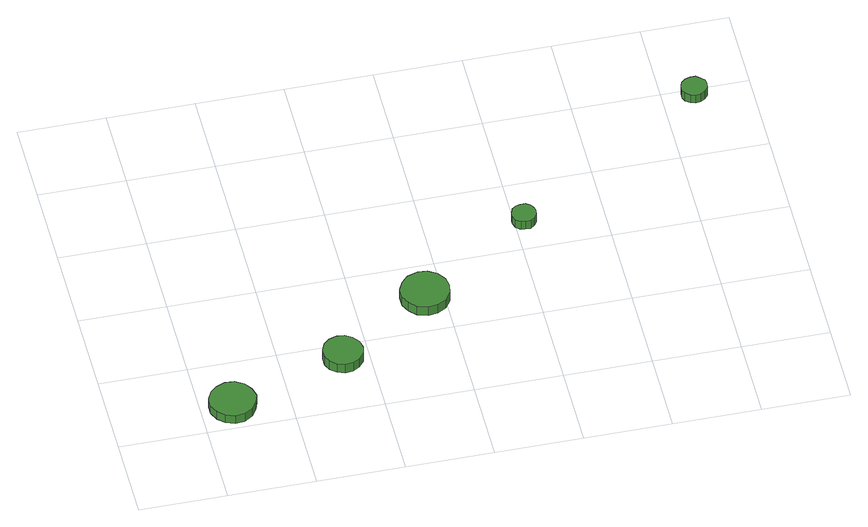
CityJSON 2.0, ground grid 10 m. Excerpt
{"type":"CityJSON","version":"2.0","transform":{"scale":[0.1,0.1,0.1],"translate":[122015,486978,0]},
"CityObjects":{
"tree1":{"type":"SolitaryVegetationObject","attributes":{"function":"something"},"geometry":[{"type":"MultiSurface","lod":"1","boundaries":[[[0,1,2,3,4,5,6,7,8,9,10,11,12,13,14]],[[15,16,17,18,19,20,21,22,23,24,25,26,27,28,29]],[[0,29,28,1]],[[1,28,27,2]],[[2,27,26,3]],[[3,26,25,4]],[[4,25,24,5]],[[5,24,23,6]],[[6,23,22,7]],[[7,22,21,8]],[[8,21,20,9]],[[9,20,19,10]],[[10,19,18,11]],[[11,18,17,12]],[[12,17,16,13]],[[13,16,15,14]],[[14,15,29,0]]]}]},
"tree2":{"type":"SolitaryVegetationObject","attributes":{"function":"something"},"geometry":[{"type":"MultiSurface","lod":"1","boundaries":[[[30,31,32,33,34,35,36,37,38,39,40,41,42,43,44]],[[45,46,47,48,49,50,51,52,53,54,55,56,57,58,59]],[[30,59,58,31]],[[31,58,57,32]],[[32,57,56,33]],[[33,56,55,34]],[[34,55,54,35]],[[35,54,53,36]],[[36,53,52,37]],[[37,52,51,38]],[[38,51,50,39]],[[39,50,49,40]],[[40,49,48,41]],[[41,48,47,42]],[[42,47,46,43]],[[43,46,45,44]],[[44,45,59,30]]]}]},
"tree3":{"type":"SolitaryVegetationObject","attributes":{"function":"something"},"geometry":[{"type":"MultiSurface","lod":"1","boundaries":[[[60,61,62,63,64,65,66,67,68,69,70,71,72,73,74]],[[75,76,77,78,79,80,81,82,83,84,85,86,87,88,89]],[[60,89,88,61]],[[61,88,87,62]],[[62,87,86,63]],[[63,86,85,64]],[[64,85,84,65]],[[65,84,83,66]],[[66,83,82,67]],[[67,82,81,68]],[[68,81,80,69]],[[69,80,79,70]],[[70,79,78,71]],[[71,78,77,72]],[[72,77,76,73]],[[73,76,75,74]],[[74,75,89,60]]]}]},
"tree4":{"type":"SolitaryVegetationObject","attributes":{"function":"something"},"geometry":[{"type":"MultiSurface","lod":"1","boundaries":[[[90,91,92,93,94,95,96,97,98,99,100,101,102,103,104]],[[105,106,107,108,109,110,111,112,113,114,115,116,117,118,119]],[[90,119,118,91]],[[91,118,117,92]],[[92,117,116,93]],[[93,116,115,94]],[[94,115,114,95]],[[95,114,113,96]],[[96,113,112,97]],[[97,112,111,98]],[[98,111,110,99]],[[99,110,109,100]],[[100,109,108,101]],[[101,108,107,102]],[[102,107,106,103]],[[103,106,105,104]],[[104,105,119,90]]]}]},
"tree5":{"type":"SolitaryVegetationObject","attributes":{"function":"something"},"geometry":[{"type":"MultiSurface","lod":"1","boundaries":[[[120,121,122,123,124,125,126,127,128,129,130,131,132,133,134]],[[135,136,137,138,139,140,141,142,143,144,145,146,147,148,149]],[[120,149,148,121]],[[121,148,147,122]],[[122,147,146,123]],[[123,146,145,124]],[[124,145,144,125]],[[125,144,143,126]],[[126,143,142,127]],[[127,142,141,128]],[[128,141,140,129]],[[129,140,139,130]],[[130,139,138,131]],[[131,138,137,132]],[[132,137,136,133]],[[133,136,135,134]],[[134,135,149,120]]]}]}
},
"vertices":[
[62,31,20],[59,42,20],[53,51,20],[43,57,20],[32,58,20],[22,54,20],[14,47,20],[9,37,20],[9,26,20],[14,16,20],[22,9,20],[32,5,20],[43,6,20],[53,12,20],[59,21,20],[59,21,8],[53,12,8],[43,6,8],[32,5,8],[22,9,8],[14,16,8],[9,26,8],[9,37,8],[14,47,8],[22,54,8],[32,58,8],[43,57,8],[53,51,8],[59,42,8],[62,31,8],
[192,76,22],[190,85,22],[184,93,22],[176,98,22],[167,99,22],[158,96,22],[151,90,22],[147,81,22],[147,71,22],[151,63,22],[158,57,22],[167,54,22],[176,55,22],[184,59,22],[190,67,22],[190,67,9],[184,59,9],[176,55,9],[167,54,9],[158,57,9],[151,63,9],[147,71,9],[147,81,9],[151,90,9],[158,96,9],[167,99,9],[176,98,9],[184,93,9],[190,85,9],[192,76,9],
[306,150,20],[304,161,20],[297,171,20],[287,177,20],[276,178,20],[264,174,20],[256,166,20],[251,156,20],[251,144,20],[256,134,20],[264,126,20],[276,122,20],[287,124,20],[297,129,20],[304,139,20],[304,139,7],[297,129,7],[287,124,7],[276,122,7],[264,126,7],[256,134,7],[251,144,7],[251,156,7],[256,166,7],[264,174,7],[276,178,7],[287,177,7],[297,171,7],[304,161,7],[306,150,7],
[424,242,20],[423,247,20],[420,252,20],[415,255,20],[409,255,20],[404,254,20],[399,250,20],[397,244,20],[397,239,20],[399,233,20],[404,229,20],[409,228,20],[415,228,20],[420,231,20],[423,236,20],[423,236,8],[420,231,8],[415,228,8],[409,228,8],[404,229,8],[399,233,8],[397,239,8],[397,244,8],[399,250,8],[404,254,8],[409,255,8],[415,255,8],[420,252,8],[423,247,8],[424,242,8],
[651,394,18],[650,400,18],[646,404,18],[641,408,18],[635,408,18],[629,406,18],[624,402,18],[622,397,18],[622,390,18],[624,385,18],[629,381,18],[635,379,18],[641,380,18],[646,383,18],[650,388,18],[650,388,6],[646,383,6],[641,380,6],[635,379,6],[629,381,6],[624,385,6],[622,390,6],[622,397,6],[624,402,6],[629,406,6],[635,408,6],[641,408,6],[646,404,6],[650,400,6],[651,394,6]
]}
